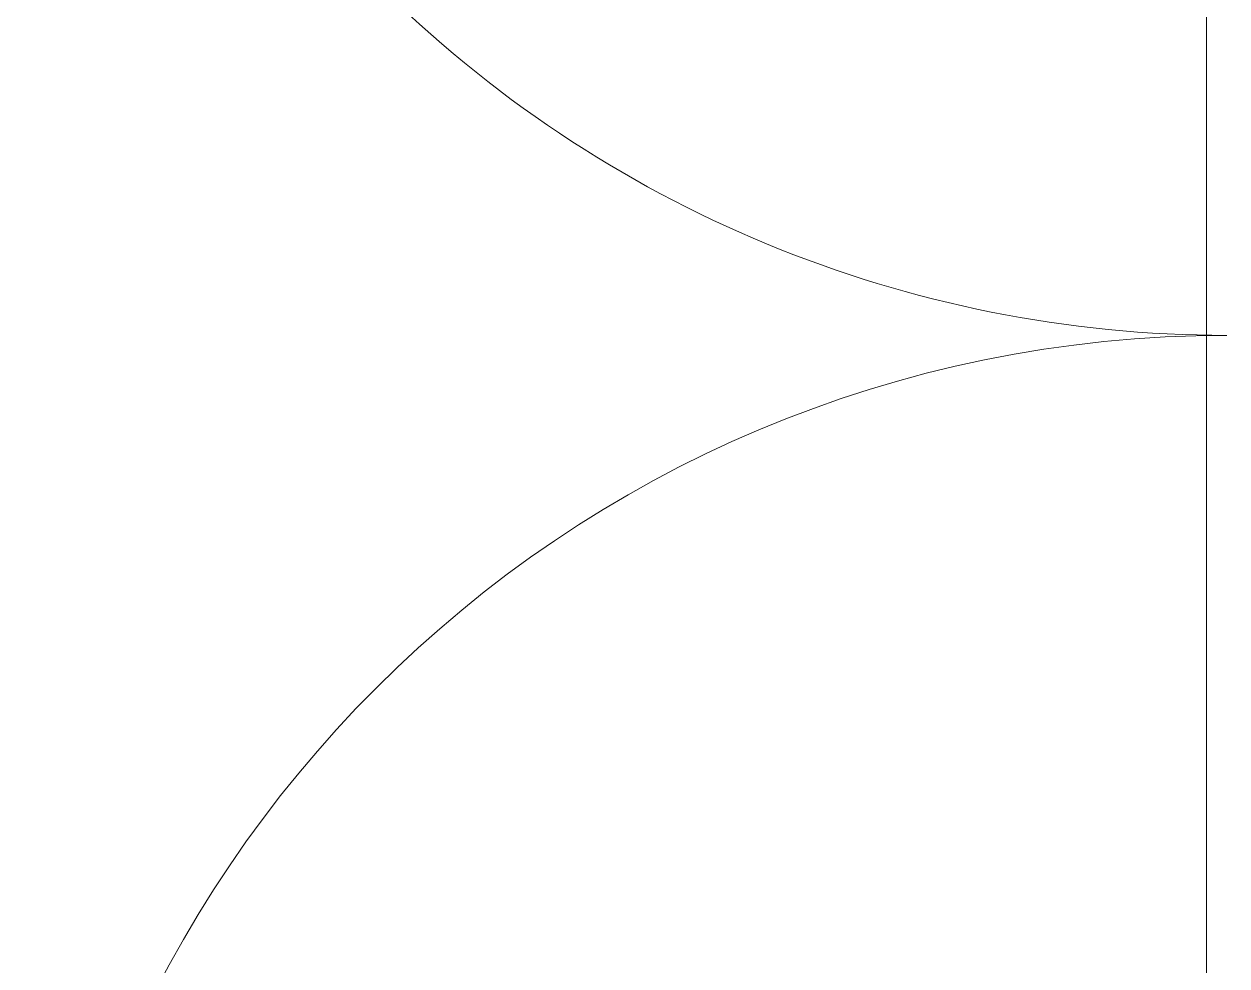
# Model space of a CAD drawing. Header units: millimetres. Extents: x -213911 to 415037, y -3642 to 107391.
# Drawn here: x 37609 to 38602, y 87728 to 88505 of the extents above; entities that cross this region are included whole.
import ezdxf

# ---------------------------------------------------------------- set-up
doc = ezdxf.new("R2010")
doc.units = ezdxf.units.MM
doc.linetypes.add('Осевая', pattern=[6350, 1270, -952.5, 3175, -952.5])
doc.layers.add('A-DOOR-1', color=7, linetype='Continuous', lineweight=5, true_color=0xc0c0c0)
doc.layers.add('A-FLOR', color=7, linetype='Continuous', lineweight=9)
doc.layers.add('Оси-2', color=7, linetype='Осевая', lineweight=9)

# ---------------------------------------------------------------- blocks, each defined once
blk = doc.blocks.new('Дверь_Витражная_остекление_ - ДВН_ДАО_Главный вход_1800 в свету 5-32258809-Объем проектирования 1 этажа')
at = {"layer": 'A-DOOR-1'}
for centre, start, end in [((-992.5, -20), 270, 0), ((992.5, -20), 180, 270)]:
    blk.add_arc(centre, 992.5, start, end, dxfattribs=at)
blk = doc.blocks.new('1floor')
at = {"layer": 'A-FLOR'}
blk.add_line((38520, 7921), (38520, 10680), dxfattribs=at)
at = {"layer": 'Оси-2'}
blk.add_line((38310, 3093.74), (38310, 18777.72), dxfattribs=at)
at = {"layer": 'A-DOOR-1', "rotation": 269.9999999999999}
blk.add_blockref('Дверь_Витражная_остекление_ - ДВН_ДАО_Главный вход_1800 в свету 5-32258809-Объем проектирования 1 этажа', (38557, 9062.5), dxfattribs=at)

msp = doc.modelspace()

# ---------------------------------------------------------------- block references
msp.add_blockref('1floor', (64.7, 79186.05))

doc.saveas('drawing.dxf')
